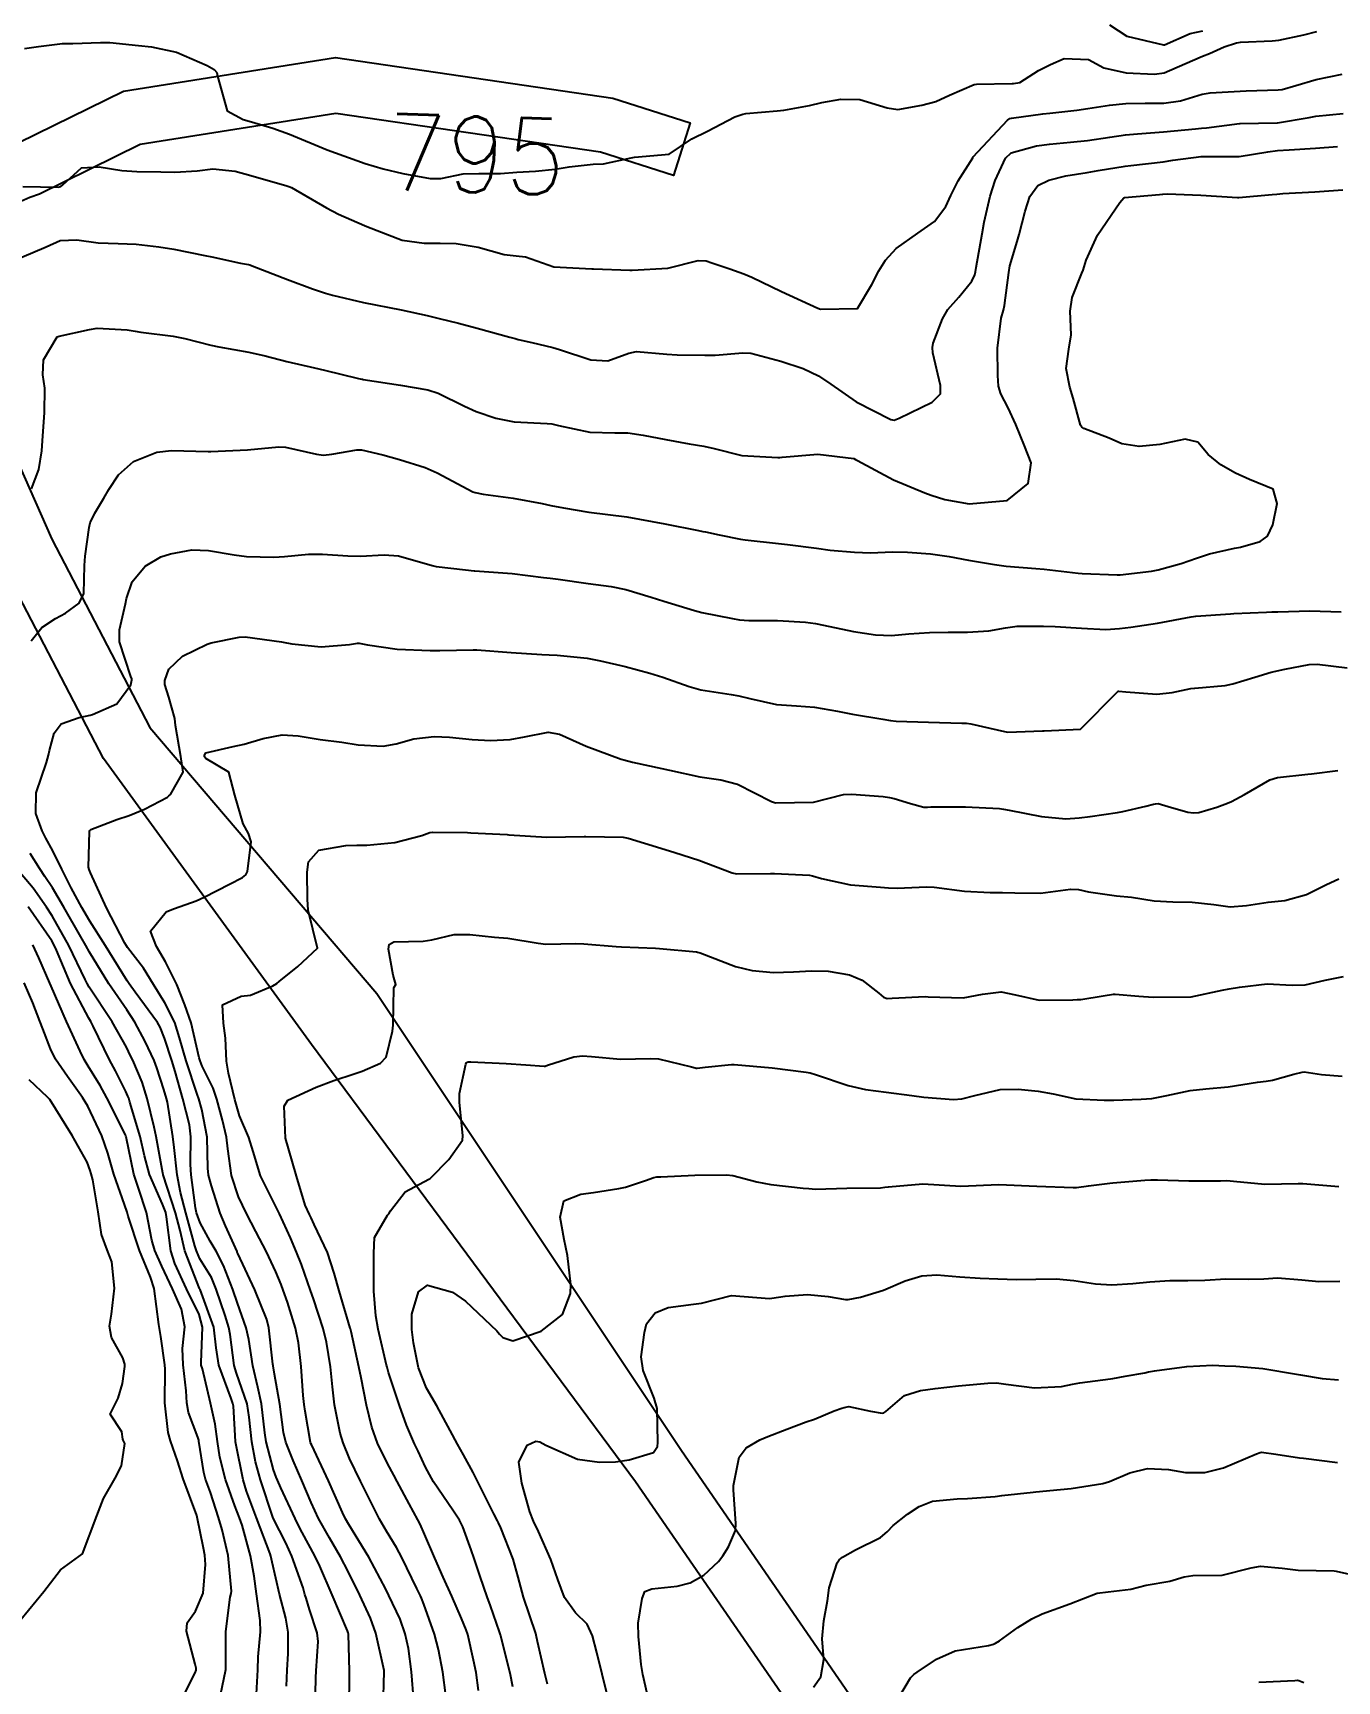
# Model space of a CAD drawing. Header units: metres. Extents: x 307586 to 320046, y 7427249 to 7434250.
# Drawn here: x 319110.6 to 319179.2, y 7427711.5 to 7427798.2 of the extents above; entities that cross this region are included whole.
import ezdxf
from ezdxf.enums import TextEntityAlignment as Align

# ---------------------------------------------------------------- set-up
doc = ezdxf.new("R2010")
doc.units = ezdxf.units.M
doc.header["$MEASUREMENT"] = 0
for name, color, linetype in [('Cotas', 45, 'Continuous'), ('Curvas de Nivel 1m', 11, 'Continuous'), ('Curvas de Nivel 5m', 15, 'Continuous'), ('Vias Secundárias', 230, 'Continuous')]:
    doc.layers.add(name, color=color, linetype=linetype)
doc.styles.add('Style-STANDARD', font='STANDARD.shx')

msp = doc.modelspace()

# ---------------------------------------------------------------- linework, layer by layer
at = {"layer": 'Curvas de Nivel 1m', "flags": 128}
for points, elevation in [([(319167.258, 7427798.673), (319168.16, 7427798.073), (319170.095, 7427797.609), (319170.154, 7427797.62), (319171.492, 7427798.201), (319172.165, 7427798.347)], 794), ([(319110.052, 7427790.155), (319111.926, 7427790.125), (319112.052, 7427790.164), (319112.166, 7427790.248), (319113.154, 7427791.146), (319114.067, 7427791.185), (319115.264, 7427791.009), (319116.064, 7427790.947), (319117.32, 7427790.925), (319118.064, 7427790.919), (319119.234, 7427790.99), (319120.067, 7427791.085), (319121.227, 7427790.971), (319122.062, 7427790.737), (319123.958, 7427790.197), (319124.054, 7427790.165), (319124.191, 7427790.099), (319126.042, 7427789.029), (319126.677, 7427788.708), (319128.033, 7427788.107), (319128.16, 7427788.049), (319130.023, 7427787.338), (319131.184, 7427787.176), (319132.025, 7427787.179), (319132.86, 7427787.157), (319134.023, 7427786.962), (319135.397, 7427786.588), (319136.018, 7427786.504), (319136.521, 7427786.455), (319138.013, 7427785.93), (319140.012, 7427785.832), (319140.092, 7427785.828), (319142.011, 7427785.759), (319142.132, 7427785.758), (319144.013, 7427785.86), (319145.604, 7427786.257), (319146.017, 7427786.246), (319146.329, 7427786.148), (319147.275, 7427785.821), (319148.009, 7427785.569), (319148.422, 7427785.391), (319149.996, 7427784.634), (319151.906, 7427783.761), (319151.956, 7427783.734), (319151.983, 7427783.725), (319152.039, 7427783.703), (319153.983, 7427783.74), (319154.74, 7427784.995), (319155.114, 7427785.729), (319155.461, 7427786.283), (319156.025, 7427786.897), (319157.171, 7427787.703), (319158.039, 7427788.322), (319158.632, 7427789.099), (319158.904, 7427789.681), (319159.285, 7427790.457), (319160.053, 7427791.67), (319160.063, 7427791.69), (319160.083, 7427791.713), (319161.88, 7427793.643), (319162.013, 7427793.733), (319162.105, 7427793.757), (319163.753, 7427793.979), (319164.109, 7427794.023), (319165.538, 7427794.179), (319166.113, 7427794.265), (319167.258, 7427794.441), (319168.117, 7427794.519), (319169.136, 7427794.541), (319170.118, 7427794.546), (319170.991, 7427794.666), (319172.125, 7427795.009), (319172.548, 7427795.094), (319174.128, 7427795.172), (319174.441, 7427795.184), (319176.129, 7427795.237), (319176.343, 7427795.264), (319177.055, 7427795.466), (319178.136, 7427795.795), (319179.499, 7427796.076)], 796), ([(319110.005, 7427786.435), (319111.282, 7427786.983), (319112.019, 7427787.311), (319112.894, 7427787.357), (319114.017, 7427787.187), (319115.072, 7427787.154), (319116.017, 7427787.124), (319117.216, 7427786.981), (319118.013, 7427786.854), (319119.634, 7427786.528), (319120.007, 7427786.45), (319121.507, 7427786.127), (319121.932, 7427786.05), (319122.002, 7427786.033), (319122.13, 7427785.99), (319123.995, 7427785.26), (319125.3, 7427784.777), (319125.988, 7427784.551), (319126.358, 7427784.446), (319127.983, 7427784.05), (319129.979, 7427783.67), (319131.335, 7427783.368), (319131.975, 7427783.222), (319132.994, 7427782.968), (319133.97, 7427782.7), (319135.698, 7427782.23), (319135.965, 7427782.157), (319136.122, 7427782.115), (319136.843, 7427781.947), (319137.959, 7427781.683), (319138.307, 7427781.577), (319139.95, 7427781.044), (319140.858, 7427780.988), (319141.956, 7427781.398), (319142.358, 7427781.475), (319143.955, 7427781.331), (319144.502, 7427781.307), (319145.955, 7427781.28), (319146.501, 7427781.285), (319147.957, 7427781.413), (319148.381, 7427781.381), (319149.951, 7427780.977), (319151.126, 7427780.591), (319151.939, 7427780.191), (319152.581, 7427779.754), (319153.924, 7427778.836), (319155.745, 7427777.891), (319155.914, 7427777.862), (319156.176, 7427777.976), (319157.924, 7427778.811), (319158.36, 7427779.254), (319158.36, 7427779.686), (319157.959, 7427781.414), (319157.93, 7427781.69), (319157.965, 7427781.908), (319158.462, 7427783.201), (319158.754, 7427783.682), (319159.326, 7427784.344), (319160.005, 7427785.171), (319160.17, 7427785.508), (319160.207, 7427785.667), (319160.243, 7427785.895), (319160.551, 7427787.662), (319160.66, 7427788.282), (319160.975, 7427789.656), (319161.244, 7427790.474), (319161.773, 7427791.645), (319162.086, 7427791.934), (319163.409, 7427792.307), (319164.091, 7427792.394), (319165.209, 7427792.492), (319166.093, 7427792.584), (319167.267, 7427792.755), (319168.096, 7427792.872), (319168.73, 7427792.93), (319170.098, 7427793.028), (319171.773, 7427793.198), (319172.1, 7427793.232), (319172.364, 7427793.254), (319174.103, 7427793.466), (319174.132, 7427793.471), (319175.103, 7427793.49), (319176.072, 7427793.511), (319176.103, 7427793.515), (319177.766, 7427793.797), (319178.109, 7427793.851), (319179.55, 7427793.997)], 797), ([(319110.514, 7427774.26), (319110.893, 7427775.275), (319111.065, 7427776.252), (319111.104, 7427777.042), (319111.2, 7427778.251), (319111.224, 7427779.549), (319111.113, 7427780.252), (319111.154, 7427781.043), (319111.86, 7427782.242), (319111.963, 7427782.283), (319113.559, 7427782.632), (319113.968, 7427782.698), (319115.549, 7427782.622), (319115.966, 7427782.547), (319116.264, 7427782.494), (319117.964, 7427782.287), (319118.589, 7427782.164), (319119.958, 7427781.814), (319120.381, 7427781.719), (319121.953, 7427781.438), (319122.817, 7427781.245), (319123.946, 7427780.947), (319125.41, 7427780.616), (319125.939, 7427780.496), (319127.729, 7427780.053), (319127.902, 7427780.019), (319127.933, 7427780.013), (319127.971, 7427780.011), (319129.93, 7427779.701), (319131.38, 7427779.461), (319131.926, 7427779.289), (319133.303, 7427778.602), (319133.916, 7427778.32), (319134.947, 7427777.97), (319135.911, 7427777.782), (319137.662, 7427777.685), (319137.91, 7427777.667), (319138.246, 7427777.59), (319139.906, 7427777.238), (319141.213, 7427777.198), (319141.906, 7427777.192), (319142.701, 7427777.076), (319143.903, 7427776.852), (319145.131, 7427776.618), (319145.899, 7427776.49), (319146.442, 7427776.375), (319147.895, 7427776.012), (319149.792, 7427775.893), (319149.894, 7427775.901), (319150.029, 7427775.923), (319151.896, 7427776.071), (319153.789, 7427775.846), (319153.894, 7427775.799), (319153.996, 7427775.739), (319155.878, 7427774.72), (319157.528, 7427774.035), (319157.866, 7427773.92), (319158.588, 7427773.683), (319159.861, 7427773.467), (319161.863, 7427773.64), (319162.971, 7427774.535), (319163.138, 7427775.628), (319162.781, 7427776.51), (319162.327, 7427777.636), (319161.922, 7427778.522), (319161.53, 7427779.247), (319161.419, 7427779.648), (319161.369, 7427780.221), (319161.355, 7427781.649), (319161.561, 7427783.228), (319161.674, 7427783.645), (319161.733, 7427783.898), (319161.954, 7427785.641), (319162.016, 7427785.979), (319162.398, 7427787.268), (319162.508, 7427787.635), (319162.82, 7427788.858), (319163.055, 7427789.63), (319163.485, 7427790.203), (319164.066, 7427790.496), (319164.963, 7427790.718), (319166.072, 7427790.902), (319166.662, 7427791.003), (319168.078, 7427791.229), (319168.381, 7427791.266), (319170.082, 7427791.456), (319170.589, 7427791.542), (319172.085, 7427791.731), (319173.855, 7427791.733), (319174.085, 7427791.745), (319175.584, 7427791.989), (319176.089, 7427792.047), (319176.712, 7427792.094), (319178.09, 7427792.178), (319179.261, 7427792.269)], 798), ([(319110.505, 7427766.259), (319111.062, 7427766.962), (319111.781, 7427767.423), (319112.308, 7427767.712), (319113.023, 7427768.228), (319113.271, 7427768.752), (319113.312, 7427770.225), (319113.338, 7427770.707), (319113.546, 7427772.223), (319113.607, 7427772.461), (319113.85, 7427772.972), (319114.32, 7427773.753), (319114.592, 7427774.213), (319115.097, 7427774.981), (319115.878, 7427775.686), (319117.106, 7427776.182), (319117.884, 7427776.275), (319119.815, 7427776.22), (319119.884, 7427776.213), (319119.95, 7427776.215), (319121.886, 7427776.296), (319123.534, 7427776.458), (319123.888, 7427776.449), (319125.507, 7427776.084), (319125.882, 7427776.031), (319126.324, 7427776.073), (319127.63, 7427776.311), (319127.887, 7427776.304), (319129.003, 7427776.039), (319129.881, 7427775.793), (319131.234, 7427775.368), (319131.874, 7427775.092), (319133.75, 7427774.095), (319133.864, 7427774.055), (319134.29, 7427773.976), (319135.861, 7427773.759), (319137.392, 7427773.471), (319137.857, 7427773.383), (319138.523, 7427773.256), (319139.854, 7427773.02), (319140.857, 7427772.899), (319141.852, 7427772.773), (319143.179, 7427772.538), (319143.848, 7427772.412), (319145.625, 7427772.062), (319145.845, 7427772.015), (319145.991, 7427771.984), (319146.714, 7427771.827), (319147.84, 7427771.611), (319148.078, 7427771.569), (319149.837, 7427771.367), (319150.298, 7427771.321), (319151.833, 7427771.125), (319152.556, 7427771.029), (319153.83, 7427770.912), (319154.672, 7427770.89), (319155.831, 7427770.928), (319156.621, 7427770.918), (319157.83, 7427770.825), (319158.814, 7427770.694), (319159.825, 7427770.504), (319161.201, 7427770.27), (319161.821, 7427770.187), (319163.383, 7427770.061), (319163.819, 7427770.033), (319165.597, 7427769.821), (319165.816, 7427769.8), (319167.66, 7427769.728), (319167.815, 7427769.733), (319169.459, 7427769.913), (319169.819, 7427769.981), (319171.029, 7427770.328), (319171.829, 7427770.608), (319172.513, 7427770.833), (319173.837, 7427771.13), (319174.15, 7427771.186), (319175.19, 7427771.487), (319175.57, 7427771.758), (319175.852, 7427772.362), (319176.08, 7427773.477), (319175.874, 7427774.229), (319174.632, 7427774.742), (319173.886, 7427775.07), (319173.114, 7427775.508), (319172.44, 7427776.057), (319171.905, 7427776.703), (319171.234, 7427776.858), (319169.903, 7427776.581), (319168.818, 7427776.476), (319167.903, 7427776.619), (319167.237, 7427776.91), (319165.911, 7427777.419), (319165.799, 7427777.489), (319165.736, 7427777.602), (319165.342, 7427779.021), (319165.162, 7427779.608), (319164.971, 7427780.587), (319165.117, 7427781.608), (319165.23, 7427782.347), (319165.192, 7427783.608), (319165.285, 7427784.316), (319165.805, 7427785.602), (319165.86, 7427785.756), (319166.02, 7427786.287), (319166.617, 7427787.591), (319167.794, 7427789.317), (319168.012, 7427789.571), (319168.039, 7427789.585), (319169.882, 7427789.735), (319170.065, 7427789.759), (319170.299, 7427789.78), (319172.065, 7427789.697), (319173.989, 7427789.575), (319174.064, 7427789.576), (319175.817, 7427789.731), (319176.066, 7427789.76), (319176.386, 7427789.795), (319178.067, 7427789.879), (319179.529, 7427789.975)], 799), ([(319129.023, 7427710.101), (319129.084, 7427712.03), (319129.079, 7427712.074), (319128.643, 7427714.035), (319128.357, 7427714.832), (319127.791, 7427716.044), (319127.181, 7427717.285), (319126.78, 7427718.054), (319126.2, 7427719.063), (319125.629, 7427720.066), (319125.226, 7427720.919), (319124.74, 7427722.078), (319124.294, 7427723.125), (319123.895, 7427724.091), (319123.772, 7427724.597), (319123.579, 7427726.096), (319123.306, 7427727.661), (319123.228, 7427728.101), (319123.213, 7427728.202), (319123.002, 7427730.103), (319122.892, 7427730.552), (319122.273, 7427732.111), (319121.382, 7427734.01), (319121.346, 7427734.084), (319121.333, 7427734.121), (319120.733, 7427735.466), (319120.441, 7427736.134), (319119.98, 7427737.586), (319119.831, 7427738.144), (319119.794, 7427738.502), (319119.759, 7427740.145), (319119.475, 7427741.589), (319119.314, 7427742.152), (319119.238, 7427742.4), (319118.656, 7427744.158), (319118.304, 7427745.373), (319118.059, 7427746.165), (319117.538, 7427747.207), (319116.941, 7427748.179), (319116.402, 7427749.028), (319115.572, 7427750.126), (319115.516, 7427750.201), (319115.43, 7427750.346), (319114.462, 7427752.211), (319113.621, 7427754.054), (319113.546, 7427754.221), (319113.508, 7427754.337), (319113.572, 7427756.221), (319113.588, 7427756.276), (319113.645, 7427756.326), (319115.013, 7427756.846), (319115.656, 7427757.069), (319116.46, 7427757.389), (319117.671, 7427758.034), (319117.751, 7427758.09), (319117.835, 7427758.168), (319118.501, 7427759.345), (319118.382, 7427760.163), (319118.092, 7427761.791), (319118.054, 7427762.167), (319117.734, 7427763.298), (319117.524, 7427763.957), (319117.531, 7427764.173), (319117.749, 7427764.764), (319118.464, 7427765.455), (319119.762, 7427766.08), (319119.973, 7427766.147), (319121.439, 7427766.454), (319121.768, 7427766.459), (319123.67, 7427766.195), (319123.764, 7427766.183), (319124.222, 7427766.095), (319125.761, 7427765.937), (319127.253, 7427766.058), (319127.679, 7427766.137), (319127.764, 7427766.135), (319128.199, 7427766.046), (319129.761, 7427765.809), (319131.504, 7427765.747), (319131.76, 7427765.747), (319132.015, 7427765.742), (319133.761, 7427765.782), (319133.959, 7427765.78), (319135.76, 7427765.645), (319137.367, 7427765.536), (319137.767, 7427765.52), (319138.19, 7427765.502), (319139.764, 7427765.335), (319140.46, 7427765.202), (319141.758, 7427764.896), (319143.066, 7427764.554), (319143.75, 7427764.334), (319145.127, 7427763.846), (319145.741, 7427763.677), (319147.345, 7427763.422), (319147.738, 7427763.357), (319148.316, 7427763.225), (319149.734, 7427762.912), (319150.786, 7427762.827), (319151.733, 7427762.766), (319152.934, 7427762.545), (319153.73, 7427762.398), (319155.318, 7427762.133), (319155.726, 7427762.055), (319156.03, 7427762.02), (319157.726, 7427761.969), (319159.475, 7427761.923), (319159.725, 7427761.916), (319159.952, 7427761.893), (319160.959, 7427761.651), (319161.72, 7427761.475), (319161.902, 7427761.456), (319163.722, 7427761.526), (319163.815, 7427761.526), (319165.723, 7427761.6), (319167.68, 7427763.571), (319167.716, 7427763.598), (319167.743, 7427763.602), (319168.11, 7427763.566), (319169.742, 7427763.452), (319170.548, 7427763.538), (319171.528, 7427763.741), (319171.747, 7427763.77), (319173.346, 7427763.907), (319173.75, 7427763.986), (319174.899, 7427764.345), (319175.76, 7427764.598), (319176.475, 7427764.756), (319177.766, 7427765.002), (319178.194, 7427765.018), (319179.764, 7427764.838)], 801), ([(319130.638, 7427710.468), (319130.519, 7427712.009), (319130.35, 7427713.226), (319130.177, 7427714.014), (319129.913, 7427714.781), (319129.326, 7427716.028), (319129.168, 7427716.356), (319128.268, 7427718.039), (319127.21, 7427719.755), (319127.037, 7427720.052), (319126.875, 7427720.396), (319126.148, 7427722.061), (319125.261, 7427723.925), (319125.216, 7427724.024), (319125.2, 7427724.071), (319124.925, 7427725.721), (319124.868, 7427726.076), (319124.817, 7427726.55), (319124.71, 7427728.079), (319124.564, 7427729.32), (319124.407, 7427730.084), (319123.992, 7427731.452), (319123.766, 7427732.094), (319123.657, 7427732.387), (319123.372, 7427733.055), (319122.878, 7427734.105), (319122.326, 7427735.178), (319121.834, 7427736.116), (319121.416, 7427737.002), (319121.048, 7427738.126), (319120.84, 7427739.522), (319120.776, 7427740.13), (319120.574, 7427741.025), (319120.261, 7427742.138), (319120.069, 7427742.722), (319119.5, 7427743.876), (319119.387, 7427744.151), (319119.345, 7427744.311), (319118.912, 7427746.156), (319118.592, 7427747.105), (319118.162, 7427748.164), (319117.565, 7427749.368), (319117.272, 7427749.876), (319117.092, 7427750.177), (319116.783, 7427750.984), (319117.6, 7427751.992), (319117.724, 7427752.046), (319118.043, 7427752.166), (319119.18, 7427752.582), (319119.609, 7427752.769), (319120.932, 7427753.446), (319121.62, 7427753.804), (319121.795, 7427753.945), (319121.888, 7427754.117), (319122.068, 7427755.686), (319121.933, 7427756.117), (319121.65, 7427756.625), (319121.219, 7427758.127), (319120.903, 7427759.349), (319119.692, 7427760.065), (319119.621, 7427760.151), (319119.614, 7427760.231), (319119.696, 7427760.364), (319121.133, 7427760.697), (319121.703, 7427760.823), (319122.709, 7427761.109), (319123.711, 7427761.314), (319124.543, 7427761.26), (319125.708, 7427761.069), (319126.85, 7427760.919), (319127.704, 7427760.786), (319129.028, 7427760.712), (319129.705, 7427760.834), (319130.632, 7427761.094), (319131.711, 7427761.218), (319132.522, 7427761.181), (319133.709, 7427761.067), (319134.665, 7427761.014), (319135.709, 7427761.058), (319136.459, 7427761.202), (319137.716, 7427761.453), (319138.303, 7427761.335), (319139.705, 7427760.719), (319141.546, 7427760.031), (319141.695, 7427759.989), (319142.155, 7427759.875), (319143.69, 7427759.545), (319144.099, 7427759.445), (319145.685, 7427759.096), (319146.803, 7427758.942), (319147.682, 7427758.708), (319149.467, 7427757.792), (319149.672, 7427757.738), (319151.673, 7427757.76), (319153.257, 7427758.165), (319153.677, 7427758.181), (319155.341, 7427758.059), (319155.676, 7427758.011), (319155.915, 7427757.956), (319156.778, 7427757.703), (319157.49, 7427757.51), (319157.671, 7427757.502), (319157.848, 7427757.511), (319159.671, 7427757.514), (319161.463, 7427757.436), (319161.671, 7427757.4), (319161.97, 7427757.337), (319163.667, 7427757.009), (319164.956, 7427756.891), (319165.666, 7427756.932), (319166.237, 7427757.015), (319167.669, 7427757.22), (319167.964, 7427757.273), (319169.172, 7427757.555), (319169.569, 7427757.656), (319169.674, 7427757.676), (319169.813, 7427757.687), (319170.341, 7427757.54), (319171.385, 7427757.239), (319171.67, 7427757.197), (319171.963, 7427757.224), (319172.902, 7427757.508), (319173.47, 7427757.707), (319173.676, 7427757.794), (319174.362, 7427758.172), (319175.688, 7427758.934), (319176.091, 7427759.064), (319177.691, 7427759.233), (319177.889, 7427759.25), (319179.279, 7427759.434)], 802), ([(319132.327, 7427710.766), (319132.162, 7427711.99), (319131.942, 7427713.184), (319131.728, 7427713.994), (319131.159, 7427715.561), (319131.037, 7427715.877), (319130.982, 7427716.003), (319130.79, 7427716.384), (319130.007, 7427718.018), (319129.731, 7427718.554), (319129.207, 7427719.416), (319128.832, 7427720.034), (319128.42, 7427720.843), (319127.839, 7427722.044), (319127.255, 7427723.24), (319126.91, 7427724.054), (319126.753, 7427724.57), (319126.454, 7427726.058), (319126.354, 7427727.002), (319126.251, 7427728.061), (319126.042, 7427729.346), (319125.87, 7427730.065), (319125.356, 7427731.638), (319125.207, 7427732.072), (319124.73, 7427733.433), (319124.469, 7427734.084), (319124.142, 7427734.841), (319123.574, 7427736.097), (319123.408, 7427736.425), (319122.57, 7427738.109), (319122.175, 7427739.383), (319121.949, 7427740.115), (319121.47, 7427741.254), (319121.21, 7427742.124), (319120.877, 7427743.51), (319120.771, 7427744.131), (319120.731, 7427745.348), (319120.615, 7427746.134), (319120.566, 7427747.106), (319121.545, 7427747.564), (319122.048, 7427747.612), (319123.217, 7427748.103), (319123.423, 7427748.232), (319123.555, 7427748.324), (319124.53, 7427749.124), (319125.573, 7427750.08), (319125.068, 7427752.085), (319125.036, 7427752.658), (319125.022, 7427754.086), (319125.088, 7427754.626), (319125.635, 7427755.247), (319127.059, 7427755.481), (319127.637, 7427755.496), (319128.172, 7427755.511), (319129.639, 7427755.635), (319131.067, 7427756.009), (319131.483, 7427756.165), (319131.646, 7427756.191), (319133.462, 7427756.165), (319133.646, 7427756.159), (319135.546, 7427756.06), (319135.644, 7427756.051), (319137.643, 7427755.93), (319139.611, 7427755.953), (319139.653, 7427755.955), (319139.695, 7427755.951), (319141.653, 7427755.925), (319141.928, 7427755.877), (319143.645, 7427755.346), (319144.37, 7427755.125), (319145.636, 7427754.713), (319147.399, 7427754.041), (319147.626, 7427753.995), (319149.41, 7427754.009), (319149.626, 7427754.006), (319151.47, 7427753.918), (319151.625, 7427753.894), (319152.095, 7427753.755), (319153.62, 7427753.41), (319155.2, 7427753.297), (319155.618, 7427753.265), (319156.081, 7427753.242), (319157.619, 7427753.305), (319158.019, 7427753.286), (319159.617, 7427753.084), (319160.979, 7427753.012), (319161.617, 7427753.008), (319162.264, 7427752.986), (319163.617, 7427752.985), (319165.21, 7427753.187), (319165.619, 7427753.175), (319166.15, 7427753.052), (319167.616, 7427752.837), (319168.413, 7427752.764), (319169.613, 7427752.581), (319170.596, 7427752.519), (319171.613, 7427752.511), (319172.743, 7427752.378), (319173.611, 7427752.266), (319174.459, 7427752.335), (319175.613, 7427752.499), (319176.48, 7427752.595), (319177.618, 7427752.91), (319177.982, 7427753.084), (319178.684, 7427753.439), (319179.321, 7427753.739)], 803), ([(319125.441, 7427710.067), (319125.488, 7427711.695), (319125.504, 7427712.066), (319125.596, 7427713.608), (319125.543, 7427714.066), (319125.155, 7427715.294), (319124.964, 7427715.876), (319124.909, 7427716.074), (319124.81, 7427716.434), (319124.223, 7427718.085), (319123.902, 7427718.792), (319123.237, 7427720.1), (319123.214, 7427720.15), (319122.559, 7427722.107), (319122.304, 7427723.058), (319122.103, 7427724.112), (319121.979, 7427725.41), (319121.862, 7427726.114), (319121.307, 7427727.726), (319121.186, 7427728.122), (319120.968, 7427729.764), (319120.901, 7427730.126), (319120.713, 7427730.759), (319120.241, 7427732.137), (319119.981, 7427732.753), (319119.379, 7427733.737), (319119.19, 7427734.152), (319119.111, 7427734.427), (319118.645, 7427736.158), (319118.359, 7427737.22), (319118.177, 7427738.163), (319118.018, 7427739.593), (319117.956, 7427740.165), (319117.665, 7427741.984), (319117.621, 7427742.169), (319117.488, 7427742.647), (319117.119, 7427743.794), (319116.965, 7427744.178), (319116.502, 7427745.175), (319115.96, 7427746.193), (319115.532, 7427746.834), (319114.578, 7427748.21), (319113.569, 7427749.868), (319113.379, 7427750.222), (319113.117, 7427750.687), (319112.221, 7427752.234), (319111.613, 7427753.264), (319111.223, 7427753.85), (319110.946, 7427754.25), (319110.444, 7427755.071)], 799), ([(319123.942, 7427711.256), (319123.965, 7427712.087), (319124.021, 7427712.976), (319124.025, 7427714.087), (319123.895, 7427714.834), (319123.574, 7427716.094), (319123.188, 7427717.769), (319123.116, 7427718.101), (319123.084, 7427718.211), (319122.354, 7427720.109), (319121.828, 7427721.52), (319121.65, 7427722.116), (319121.262, 7427724.013), (319121.246, 7427724.104), (319121.243, 7427724.12), (319121.139, 7427725.979), (319121.117, 7427726.122), (319121.03, 7427726.381), (319120.378, 7427728.134), (319120.242, 7427729.056), (319120.106, 7427730.138), (319119.395, 7427732.117), (319119.379, 7427732.15), (319119.363, 7427732.18), (319118.585, 7427734.158), (319118.332, 7427735.222), (319118.102, 7427736.163), (319117.449, 7427738.154), (319117.449, 7427738.17), (319117.434, 7427738.246), (319117.079, 7427740.174), (319116.976, 7427740.659), (319116.607, 7427742.179), (319116.34, 7427743.03), (319115.841, 7427744.195), (319115.733, 7427744.425), (319115.51, 7427744.877), (319114.757, 7427746.208), (319113.55, 7427748.03), (319113.439, 7427748.221), (319113.347, 7427748.43), (319112.485, 7427750.231), (319111.596, 7427751.776), (319111.299, 7427752.245), (319110.597, 7427753.239), (319109.723, 7427754.269)], 798), ([(319122.356, 7427710.856), (319122.426, 7427712.107), (319122.442, 7427712.795), (319122.561, 7427714.106), (319122.552, 7427714.703), (319122.356, 7427716.108), (319122.24, 7427717.046), (319122.048, 7427718.111), (319121.601, 7427719.724), (319121.463, 7427720.117), (319121.222, 7427720.741), (319120.719, 7427722.128), (319120.425, 7427723.302), (319120.306, 7427724.134), (319120.175, 7427725.04), (319119.931, 7427726.14), (319119.511, 7427727.945), (319119.451, 7427728.148), (319119.442, 7427728.276), (319119.519, 7427730.147), (319119.343, 7427730.816), (319118.676, 7427732.157), (319118.053, 7427733.486), (319117.846, 7427734.165), (319117.624, 7427735.944), (319117.578, 7427736.168), (319117.409, 7427736.605), (319116.731, 7427738.177), (319116.47, 7427739.153), (319116.242, 7427740.182), (319115.692, 7427741.976), (319115.631, 7427742.189), (319115.593, 7427742.298), (319115.486, 7427742.542), (319114.927, 7427743.636), (319114.628, 7427744.209), (319113.763, 7427745.976), (319113.632, 7427746.219), (319113.526, 7427746.401), (319112.561, 7427748.23), (319111.829, 7427749.979), (319111.711, 7427750.239), (319111.576, 7427750.465), (319110.342, 7427752.259)], 797), ([(319120.456, 7427710.776), (319120.734, 7427712.126), (319120.751, 7427713.738), (319120.743, 7427714.126), (319120.976, 7427715.938), (319121.022, 7427716.122), (319121.041, 7427716.246), (319120.869, 7427718.125), (319120.548, 7427719.472), (319120.353, 7427720.133), (319119.928, 7427721.444), (319119.676, 7427722.144), (319119.589, 7427722.488), (319119.326, 7427724.149), (319119.314, 7427724.2), (319119.265, 7427724.35), (319118.778, 7427725.655), (319118.69, 7427726.156), (319118.655, 7427726.794), (319118.503, 7427728.158), (319118.468, 7427729.012), (319118.577, 7427730.158), (319118.41, 7427731.096), (319117.944, 7427732.164), (319117.375, 7427733.343), (319117.001, 7427734.174), (319116.839, 7427734.724), (319116.572, 7427736.178), (319116.142, 7427737.463), (319115.895, 7427738.185), (319115.49, 7427740.152), (319115.483, 7427740.19), (319115.454, 7427740.264), (319114.482, 7427742.205), (319114.132, 7427742.856), (319113.499, 7427743.875), (319113.289, 7427744.222), (319113.068, 7427744.664), (319112.359, 7427746.232), (319111.551, 7427748.086), (319111.482, 7427748.241), (319110.895, 7427749.579), (319110.587, 7427750.255)], 796), ([(319134.043, 7427711.031), (319133.923, 7427711.968), (319133.787, 7427712.628), (319133.473, 7427713.975), (319133.393, 7427714.224), (319133.151, 7427714.804), (319132.631, 7427715.985), (319132.18, 7427716.988), (319131.736, 7427717.995), (319131.205, 7427719.243), (319130.975, 7427719.768), (319130.855, 7427720.005), (319130.396, 7427720.842), (319129.754, 7427722.022), (319129.579, 7427722.358), (319129.252, 7427722.967), (319128.734, 7427724.035), (319128.429, 7427724.881), (319128.141, 7427726.041), (319127.867, 7427727.482), (319127.747, 7427728.046), (319127.332, 7427729.917), (319127.304, 7427730.05), (319127.29, 7427730.094), (319126.716, 7427732.056), (319126.451, 7427732.98), (319126.093, 7427734.063), (319125.398, 7427735.549), (319125.228, 7427735.899), (319125.147, 7427736.074), (319124.919, 7427736.569), (319124.464, 7427738.085), (319124.23, 7427738.878), (319123.881, 7427740.094), (319123.808, 7427741.765), (319124.012, 7427742.092), (319125.49, 7427742.778), (319126.428, 7427743.126), (319127.497, 7427743.467), (319127.924, 7427743.62), (319128.882, 7427744.036), (319129.185, 7427744.355), (319129.52, 7427745.724), (319129.542, 7427746.03), (319129.586, 7427747.996), (319129.599, 7427748.029), (319129.696, 7427748.17), (319129.559, 7427748.669), (319129.3, 7427750.033), (319129.337, 7427750.272), (319129.579, 7427750.416), (319131.136, 7427750.45), (319131.581, 7427750.521), (319132.769, 7427750.805), (319133.585, 7427750.802), (319134.884, 7427750.666), (319135.583, 7427750.601), (319137.176, 7427750.339), (319137.578, 7427750.302), (319139.168, 7427750.326), (319139.579, 7427750.315), (319141.291, 7427750.17), (319141.577, 7427750.159), (319143.355, 7427750.084), (319143.576, 7427750.061), (319145.511, 7427749.894), (319145.574, 7427749.879), (319145.707, 7427749.829), (319147.566, 7427749.114), (319148.45, 7427748.915), (319149.563, 7427748.806), (319150.621, 7427748.832), (319151.564, 7427748.898), (319152.448, 7427748.867), (319153.562, 7427748.676), (319154.235, 7427748.405), (319155.122, 7427747.716), (319155.351, 7427747.513), (319155.55, 7427747.441), (319155.813, 7427747.445), (319157.551, 7427747.534), (319157.714, 7427747.525), (319159.551, 7427747.473), (319160.564, 7427747.655), (319161.554, 7427747.779), (319162.312, 7427747.632), (319163.55, 7427747.349), (319165.323, 7427747.366), (319165.551, 7427747.376), (319165.751, 7427747.387), (319166.918, 7427747.576), (319167.46, 7427747.665), (319167.554, 7427747.664), (319168.799, 7427747.558), (319169.553, 7427747.512), (319171.553, 7427747.52), (319173.182, 7427747.878), (319173.557, 7427747.939), (319174.098, 7427748.031), (319175.56, 7427748.2), (319176.874, 7427748.142), (319177.56, 7427748.161), (319178.605, 7427748.397), (319179.565, 7427748.591)], 804), ([(319109.545, 7427714.264), (319111.163, 7427716.24), (319112.037, 7427717.374), (319113.193, 7427718.22), (319113.959, 7427720.209), (319114.296, 7427721.135), (319114.918, 7427722.195), (319115.249, 7427722.844), (319115.433, 7427724.017), (319115.333, 7427724.189), (319115.314, 7427724.24), (319115.267, 7427724.633), (319114.648, 7427725.571), (319114.963, 7427726.195), (319115.08, 7427726.399), (319115.298, 7427727.186), (319115.42, 7427728.08), (319115.419, 7427728.189), (319115.316, 7427728.525), (319114.721, 7427729.593), (319114.617, 7427730.201), (319114.717, 7427730.825), (319114.878, 7427732.197), (319114.751, 7427733.574), (319114.499, 7427734.203), (319114.192, 7427735.01), (319114.023, 7427736.211), (319113.749, 7427737.894), (319113.649, 7427738.217), (319113.6, 7427738.383), (319113.439, 7427738.823), (319112.651, 7427740.228), (319111.481, 7427742.121), (319111.36, 7427742.242), (319110.396, 7427743.16)], 794), ([(319137.679, 7427711.36), (319137.527, 7427711.926), (319137.14, 7427713.608), (319137.078, 7427713.931), (319137.052, 7427714.023), (319136.409, 7427715.938), (319136.126, 7427716.994), (319135.863, 7427717.943), (319135.209, 7427719.576), (319135.098, 7427719.838), (319135.046, 7427719.953), (319134.847, 7427720.327), (319134.018, 7427721.968), (319133.767, 7427722.491), (319133.257, 7427723.429), (319132.936, 7427723.983), (319132.556, 7427724.701), (319131.844, 7427725.994), (319131.297, 7427726.934), (319130.88, 7427728.007), (319130.628, 7427729.312), (319130.538, 7427730.012), (319130.535, 7427730.823), (319130.882, 7427732.007), (319131.366, 7427732.355), (319132.666, 7427731.987), (319133.356, 7427731.507), (319135.014, 7427729.955), (319135.156, 7427729.778), (319135.329, 7427729.596), (319135.855, 7427729.418), (319137.333, 7427729.93), (319138.464, 7427730.801), (319138.889, 7427731.915), (319138.903, 7427732.379), (319138.729, 7427733.917), (319138.549, 7427734.761), (319138.332, 7427735.921), (319138.542, 7427736.793), (319139.421, 7427737.135), (319140.095, 7427737.228), (319141.426, 7427737.443), (319141.788, 7427737.516), (319142.831, 7427737.866), (319143.271, 7427738.025), (319143.435, 7427738.047), (319143.631, 7427738.054), (319145.436, 7427738.138), (319147.087, 7427738.163), (319147.436, 7427738.127), (319148.687, 7427737.797), (319149.431, 7427737.647), (319151.128, 7427737.462), (319151.43, 7427737.431), (319151.778, 7427737.408), (319153.43, 7427737.458), (319155.198, 7427737.481), (319155.431, 7427737.502), (319155.614, 7427737.526), (319157.433, 7427737.69), (319159.432, 7427737.568), (319161.433, 7427737.64), (319163.432, 7427737.567), (319165.334, 7427737.494), (319165.432, 7427737.489), (319165.526, 7427737.495), (319166.151, 7427737.583), (319167.281, 7427737.724), (319167.435, 7427737.737), (319169.12, 7427737.869), (319169.436, 7427737.891), (319169.784, 7427737.892), (319171.436, 7427737.834), (319173.094, 7427737.846), (319173.436, 7427737.853), (319173.774, 7427737.832), (319175.435, 7427737.663), (319177.183, 7427737.705), (319177.435, 7427737.701), (319179.327, 7427737.538)], 806), ([(319141.02, 7427709.955), (319140.552, 7427711.889), (319140.262, 7427713.021), (319140.048, 7427713.896), (319139.758, 7427714.509), (319139.155, 7427715.116), (319138.573, 7427715.916), (319138.225, 7427716.871), (319137.849, 7427717.923), (319137.207, 7427719.384), (319136.94, 7427719.933), (319136.737, 7427720.418), (319136.319, 7427721.939), (319136.165, 7427723.03), (319136.611, 7427723.937), (319137.051, 7427724.146), (319137.265, 7427724.1), (319137.578, 7427723.927), (319139.256, 7427723.19), (319140.409, 7427723.047), (319141.255, 7427723.057), (319141.964, 7427723.164), (319143.26, 7427723.541), (319143.456, 7427723.857), (319143.489, 7427724.08), (319143.445, 7427725.858), (319143.291, 7427726.406), (319142.709, 7427727.866), (319142.603, 7427728.584), (319142.773, 7427729.866), (319142.884, 7427730.32), (319143.349, 7427730.901), (319144.029, 7427731.174), (319145.356, 7427731.351), (319145.773, 7427731.41), (319147.363, 7427731.81), (319149.361, 7427731.65), (319149.488, 7427731.661), (319150.181, 7427731.778), (319151.364, 7427731.856), (319152.439, 7427731.749), (319153.361, 7427731.6), (319153.499, 7427731.6), (319154.157, 7427731.728), (319155.367, 7427732.091), (319156.498, 7427732.572), (319157.374, 7427732.845), (319158.167, 7427732.89), (319159.374, 7427732.787), (319160.44, 7427732.72), (319161.373, 7427732.687), (319162.357, 7427732.646), (319163.373, 7427732.663), (319164.447, 7427732.678), (319165.373, 7427732.591), (319166.522, 7427732.428), (319167.371, 7427732.373), (319168.489, 7427732.441), (319169.373, 7427732.526), (319170.429, 7427732.589), (319171.374, 7427732.591), (319172.271, 7427732.614), (319173.375, 7427732.692), (319174.554, 7427732.661), (319175.375, 7427732.676), (319176.106, 7427732.732), (319177.375, 7427732.638), (319178.268, 7427732.547), (319179.374, 7427732.563)], 807), ([(319143.097, 7427710.1), (319142.687, 7427711.864), (319142.602, 7427712.392), (319142.469, 7427713.867), (319142.454, 7427714.563), (319142.652, 7427715.865), (319142.796, 7427716.236), (319143.171, 7427716.375), (319144.497, 7427716.516), (319145.176, 7427716.693), (319145.91, 7427717.094), (319146.676, 7427717.815), (319146.894, 7427718.114), (319147.201, 7427718.591), (319147.573, 7427719.442), (319147.58, 7427719.806), (319147.466, 7427721.581), (319147.47, 7427721.808), (319147.763, 7427723.3), (319148.134, 7427723.801), (319148.848, 7427724.215), (319149.272, 7427724.391), (319150.275, 7427724.778), (319151.284, 7427725.162), (319151.735, 7427725.307), (319152.771, 7427725.745), (319153.16, 7427725.875), (319153.295, 7427725.918), (319153.531, 7427725.972), (319154.675, 7427725.719), (319155.291, 7427725.613), (319155.372, 7427725.629), (319155.487, 7427725.708), (319156.461, 7427726.539), (319157.304, 7427726.815), (319158.071, 7427726.916), (319159.307, 7427727.055), (319160.852, 7427727.191), (319161.309, 7427727.205), (319161.797, 7427727.146), (319163.306, 7427726.944), (319164.733, 7427727.024), (319165.308, 7427727.139), (319165.688, 7427727.208), (319167.312, 7427727.429), (319167.435, 7427727.446), (319168.084, 7427727.562), (319169.12, 7427727.747), (319169.315, 7427727.786), (319169.618, 7427727.847), (319171.318, 7427728.076), (319172.691, 7427728.135), (319173.319, 7427728.112), (319173.913, 7427728.086), (319175.318, 7427727.969), (319177.096, 7427727.671), (319177.315, 7427727.633), (319178.449, 7427727.439), (319179.312, 7427727.368)], 808), ([(319151.676, 7427711.193), (319152.069, 7427711.751), (319152.218, 7427712.663), (319152.131, 7427713.75), (319152.212, 7427714.695), (319152.408, 7427715.748), (319152.496, 7427716.431), (319152.912, 7427717.743), (319153.029, 7427717.907), (319153.196, 7427718.04), (319153.894, 7427718.423), (319155.206, 7427719.068), (319155.548, 7427719.368), (319155.876, 7427719.703), (319156.614, 7427720.304), (319157.228, 7427720.71), (319157.934, 7427720.981), (319159.235, 7427721.114), (319159.777, 7427721.12), (319161.237, 7427721.238), (319161.587, 7427721.288), (319163.241, 7427721.464), (319163.381, 7427721.478), (319164.673, 7427721.599), (319165.244, 7427721.656), (319166.902, 7427721.918), (319167.247, 7427722.023), (319168.332, 7427722.479), (319169.254, 7427722.7), (319170.365, 7427722.644), (319171.253, 7427722.492), (319172.275, 7427722.488), (319173.255, 7427722.74), (319174.993, 7427723.474), (319175.181, 7427723.555), (319175.264, 7427723.564), (319176.007, 7427723.463), (319177.261, 7427723.265), (319177.463, 7427723.246), (319179.259, 7427723.019)], 809), ([(319175.123, 7427711.47), (319177.016, 7427711.559), (319177.124, 7427711.563), (319177.225, 7427711.55), (319177.488, 7427711.445)], 811)]:
    msp.add_lwpolyline(points, dxfattribs=dict(at, elevation=elevation))
at = {"layer": 'Curvas de Nivel 5m', "flags": 128}
for points, elevation in [([(319110.14, 7427797.425), (319110.885, 7427797.519), (319112.144, 7427797.681), (319112.695, 7427797.691), (319114.146, 7427797.735), (319114.629, 7427797.732), (319116.144, 7427797.584), (319116.83, 7427797.503), (319118.139, 7427797.22), (319119.765, 7427796.517), (319120.125, 7427796.321), (319120.271, 7427796.149), (319120.307, 7427795.962), (319120.809, 7427794.143), (319121.65, 7427793.687), (319122.097, 7427793.555), (319123.221, 7427793.235), (319124.091, 7427792.907), (319126.083, 7427792.08), (319128.073, 7427791.372), (319129.023, 7427791.086), (319130.065, 7427790.85), (319131.493, 7427790.577), (319132.062, 7427790.587), (319133.235, 7427790.819), (319134.066, 7427790.837), (319135.199, 7427790.836), (319136.067, 7427790.905), (319137.045, 7427790.969), (319138.07, 7427791.066), (319138.808, 7427791.186), (319140.074, 7427791.326), (319140.619, 7427791.357), (319142.08, 7427791.673), (319142.25, 7427791.709), (319144.083, 7427791.86), (319145.272, 7427792.667), (319146.095, 7427793.067), (319147.529, 7427793.819), (319147.95, 7427793.968), (319148.106, 7427793.993), (319149.767, 7427794.134), (319150.109, 7427794.17), (319151.465, 7427794.417), (319152.115, 7427794.571), (319153.112, 7427794.756), (319154.118, 7427794.737), (319155.545, 7427794.292), (319156.11, 7427794.215), (319157.377, 7427794.438), (319158.117, 7427794.634), (319158.834, 7427794.971), (319160.131, 7427795.527), (319160.257, 7427795.542), (319162.132, 7427795.574), (319162.195, 7427795.576), (319162.539, 7427795.636), (319163.509, 7427796.256), (319164.142, 7427796.573), (319164.862, 7427796.897), (319166.145, 7427796.841), (319166.952, 7427796.398), (319168.139, 7427796.143), (319169.622, 7427796.071), (319170.139, 7427796.143), (319171.218, 7427796.608), (319172.148, 7427797.009), (319172.515, 7427797.151), (319173.285, 7427797.509), (319173.938, 7427797.721), (319174.157, 7427797.752), (319175.821, 7427797.82), (319176.159, 7427797.856), (319177.486, 7427798.137), (319178.166, 7427798.308)], 795), ([(319127.23, 7427710.049), (319127.249, 7427711.92), (319127.246, 7427712.049), (319127.197, 7427713.995), (319127.185, 7427714.05), (319127.144, 7427714.157), (319126.336, 7427716.058), (319125.691, 7427717.559), (319125.444, 7427718.067), (319125.197, 7427718.527), (319124.661, 7427719.532), (319124.388, 7427720.082), (319123.636, 7427721.695), (319123.459, 7427722.097), (319123.395, 7427722.249), (319123.248, 7427722.634), (319122.86, 7427724.104), (319122.795, 7427724.577), (319122.619, 7427726.107), (319122.422, 7427726.983), (319122.164, 7427728.111), (319121.949, 7427729.492), (319121.808, 7427730.115), (319121.352, 7427731.403), (319121.105, 7427732.124), (319120.623, 7427733.379), (319120.228, 7427734.137), (319119.915, 7427734.669), (319119.398, 7427735.628), (319119.205, 7427736.152), (319119.147, 7427736.413), (319118.921, 7427738.155), (319118.89, 7427738.704), (319118.909, 7427740.155), (319118.823, 7427740.796), (319118.473, 7427742.16), (319118.077, 7427743.585), (319117.901, 7427744.166), (319117.515, 7427745.346), (319117.28, 7427745.933), (319117.138, 7427746.176), (319115.973, 7427747.767), (319115.661, 7427748.198), (319115.616, 7427748.261), (319115.555, 7427748.361), (319114.406, 7427750.212), (319113.592, 7427751.507), (319113.158, 7427752.224), (319112.593, 7427753.25), (319112.109, 7427754.235), (319111.633, 7427755.199), (319111.273, 7427755.879), (319111.081, 7427756.248), (319110.75, 7427757.16), (319110.76, 7427758.254), (319111.299, 7427759.856), (319111.415, 7427760.244), (319111.46, 7427760.48), (319111.71, 7427761.395), (319112.069, 7427761.885), (319113.024, 7427762.227), (319113.596, 7427762.35), (319113.725, 7427762.379), (319114.997, 7427762.94), (319115.74, 7427763.938), (319115.799, 7427764.199), (319115.796, 7427764.252), (319115.745, 7427764.382), (319115.144, 7427766.206), (319115.147, 7427766.831), (319115.464, 7427768.203), (319115.522, 7427768.476), (319115.805, 7427769.361), (319116.493, 7427770.19), (319117.33, 7427770.668), (319117.823, 7427770.838), (319118.948, 7427771.037), (319119.826, 7427771.005), (319121.177, 7427770.775), (319121.822, 7427770.694), (319123.263, 7427770.664), (319123.822, 7427770.691), (319125.101, 7427770.81), (319125.824, 7427770.82), (319127.159, 7427770.724), (319127.823, 7427770.711), (319129.075, 7427770.787), (319129.823, 7427770.73), (319131.598, 7427770.222), (319131.815, 7427770.169), (319133.352, 7427769.985), (319133.813, 7427769.943), (319133.853, 7427769.939), (319135.811, 7427769.791), (319137.466, 7427769.591), (319137.809, 7427769.551), (319138.233, 7427769.501), (319139.807, 7427769.274), (319141.028, 7427769.114), (319141.804, 7427768.947), (319143.122, 7427768.544), (319143.798, 7427768.343), (319145.405, 7427767.844), (319145.792, 7427767.744), (319147.406, 7427767.433), (319147.788, 7427767.361), (319148.274, 7427767.319), (319149.788, 7427767.318), (319151.255, 7427767.235), (319151.787, 7427767.161), (319152.537, 7427767.001), (319153.783, 7427766.75), (319154.932, 7427766.578), (319155.781, 7427766.54), (319156.696, 7427766.62), (319157.783, 7427766.699), (319158.761, 7427766.702), (319159.783, 7427766.706), (319160.912, 7427766.781), (319161.786, 7427766.942), (319162.398, 7427767.022), (319163.787, 7427767.023), (319164.401, 7427767), (319165.786, 7427766.915), (319167.057, 7427766.853), (319167.786, 7427766.898), (319168.378, 7427766.973), (319169.789, 7427767.18), (319171.559, 7427767.524), (319171.793, 7427767.554), (319173.615, 7427767.681), (319173.795, 7427767.694), (319175.518, 7427767.761), (319175.796, 7427767.771), (319176.11, 7427767.787), (319177.799, 7427767.832), (319179.455, 7427767.776)], 800), ([(319118.507, 7427710.751), (319119.12, 7427711.959), (319119.175, 7427712.096), (319119.183, 7427712.149), (319119.182, 7427712.208), (319119.125, 7427712.403), (319118.678, 7427714.155), (319118.715, 7427714.587), (319119.153, 7427715.207), (319119.542, 7427716.144), (319119.681, 7427717.647), (319119.637, 7427718.143), (319119.565, 7427718.513), (319119.239, 7427720.15), (319119.214, 7427720.235), (319118.499, 7427722.157), (319118.194, 7427723.102), (319117.833, 7427724.164), (319117.708, 7427724.606), (319117.533, 7427726.167), (319117.548, 7427727.929), (319117.537, 7427728.168), (319117.328, 7427729.658), (319117.238, 7427730.171), (319117.219, 7427730.287), (319116.964, 7427732.174), (319116.775, 7427732.77), (319116.198, 7427734.182), (319115.603, 7427735.986), (319115.55, 7427736.189), (319115.409, 7427736.597), (319114.841, 7427738.199), (319114.531, 7427739.291), (319114.222, 7427740.208), (319113.476, 7427741.776), (319113.2, 7427742.223), (319112.401, 7427743.324), (319111.783, 7427744.237), (319111.508, 7427744.778), (319111.109, 7427745.836), (319110.955, 7427746.249), (319110.591, 7427747.2), (319110.132, 7427748.261)], 795), ([(319135.842, 7427711.212), (319135.703, 7427711.944), (319135.216, 7427713.875), (319135.195, 7427713.949), (319135.145, 7427714.115), (319134.679, 7427715.478), (319134.5, 7427715.96), (319134.126, 7427717.018), (319133.812, 7427717.971), (319133.652, 7427718.428), (319133.209, 7427719.631), (319133.045, 7427719.982), (319132.689, 7427720.517), (319131.678, 7427721.996), (319131.251, 7427722.775), (319130.869, 7427723.616), (319130.679, 7427724.009), (319130.25, 7427724.993), (319129.891, 7427726.021), (319129.309, 7427727.758), (319129.229, 7427728.031), (319129.197, 7427728.148), (319128.765, 7427730.036), (319128.641, 7427730.739), (319128.538, 7427732.038), (319128.53, 7427732.88), (319128.54, 7427734.038), (319128.563, 7427734.867), (319129.246, 7427736.032), (319129.323, 7427736.112), (319129.406, 7427736.265), (319130.177, 7427737.263), (319131.432, 7427737.931), (319131.478, 7427737.953), (319131.537, 7427737.999), (319132.475, 7427738.958), (319133.192, 7427739.983), (319133.224, 7427740.215), (319133.038, 7427741.984), (319133.036, 7427742.436), (319133.373, 7427743.981), (319133.409, 7427744.076), (319133.504, 7427744.108), (319133.632, 7427744.106), (319135.503, 7427744.008), (319136.541, 7427743.94), (319137.502, 7427743.876), (319137.551, 7427743.881), (319137.673, 7427743.928), (319139.052, 7427744.37), (319139.508, 7427744.419), (319139.996, 7427744.388), (319141.508, 7427744.242), (319143.092, 7427744.282), (319143.509, 7427744.26), (319145.249, 7427743.834), (319145.449, 7427743.778), (319145.502, 7427743.774), (319145.556, 7427743.776), (319145.98, 7427743.825), (319147.355, 7427743.962), (319147.505, 7427743.957), (319149.503, 7427743.79), (319151.294, 7427743.556), (319151.501, 7427743.523), (319151.829, 7427743.427), (319153.494, 7427742.852), (319154.414, 7427742.648), (319155.491, 7427742.511), (319156.854, 7427742.332), (319157.488, 7427742.244), (319159.048, 7427742.114), (319159.488, 7427742.154), (319160.164, 7427742.335), (319161.493, 7427742.643), (319162.453, 7427742.67), (319163.492, 7427742.559), (319164.293, 7427742.41), (319165.489, 7427742.16), (319166.981, 7427742.082), (319167.488, 7427742.094), (319168.915, 7427742.13), (319169.489, 7427742.169), (319170.275, 7427742.323), (319171.494, 7427742.593), (319172.329, 7427742.677), (319173.496, 7427742.788), (319175.051, 7427743.029), (319175.499, 7427743.085), (319175.829, 7427743.138), (319176.953, 7427743.456), (319177.39, 7427743.566), (319177.505, 7427743.568), (319178.422, 7427743.441), (319179.502, 7427743.341)], 805), ([(319156.159, 7427710.648), (319156.785, 7427711.693), (319156.956, 7427711.86), (319157.126, 7427711.992), (319158.145, 7427712.668), (319159.137, 7427713.107), (319160.885, 7427713.389), (319161.141, 7427713.462), (319161.263, 7427713.518), (319161.462, 7427713.637), (319162.438, 7427714.342), (319163.16, 7427714.788), (319163.718, 7427715.058), (319165.173, 7427715.59), (319166.603, 7427716.151), (319167.179, 7427716.218), (319168.386, 7427716.353), (319169.183, 7427716.565), (319170.429, 7427716.775), (319171.188, 7427717.011), (319171.637, 7427717.067), (319173.189, 7427717.094), (319174.713, 7427717.477), (319175.194, 7427717.568), (319176.346, 7427717.458), (319177.192, 7427717.352), (319179.073, 7427717.312), (319179.192, 7427717.304), (319180.74, 7427716.956)], 810)]:
    msp.add_lwpolyline(points, dxfattribs=dict(at, elevation=elevation))
at = {"layer": 'Vias Secundárias'}
msp.add_lwpolyline([(319157.285, 7427700.277), (319142.308, 7427722.006), (319125.25, 7427745.007), (319114.303, 7427760.055), (319108.949, 7427770.334), (319105.619, 7427777.839), (319104.413, 7427782.744, -0.394206), (319109.854, 7427792.473), (319115.348, 7427795.175), (319126.522, 7427796.946), (319141.121, 7427794.812), (319145.19, 7427793.515), (319144.304, 7427790.735), (319140.462, 7427791.959), (319126.54, 7427793.994), (319116.241, 7427792.361), (319110.927, 7427789.748, 0.404783), (319107.247, 7427783.441), (319108.391, 7427778.786), (319111.579, 7427771.601), (319116.738, 7427761.697), (319128.686, 7427747.699), (319144.724, 7427723.644), (319159.778, 7427701.802)], format="xyb", dxfattribs=at)
msp.add_lwpolyline([(319157.285, 7427700.277), (319142.308, 7427722.006), (319125.25, 7427745.007), (319114.303, 7427760.055), (319108.949, 7427770.334), (319105.619, 7427777.839), (319104.413, 7427782.744, -0.394206), (319109.854, 7427792.473), (319115.348, 7427795.175), (319126.522, 7427796.946), (319141.121, 7427794.812), (319145.19, 7427793.515), (319144.304, 7427790.735), (319140.462, 7427791.959), (319126.54, 7427793.994), (319116.241, 7427792.361), (319110.927, 7427789.748, 0.404783), (319107.247, 7427783.441), (319108.391, 7427778.786), (319111.579, 7427771.601), (319116.738, 7427761.697), (319128.686, 7427747.699), (319144.724, 7427723.644), (319159.778, 7427701.802)], format="xyb", dxfattribs=at)

# ---------------------------------------------------------------- texts
at = {"layer": 'Cotas', "style": 'Style-STANDARD'}
msp.add_text('795', height=4, rotation=358.25287, dxfattribs=at).set_placement((319133.921, 7427791.846, 795), align=Align.MIDDLE_CENTER)

doc.saveas('drawing.dxf')
